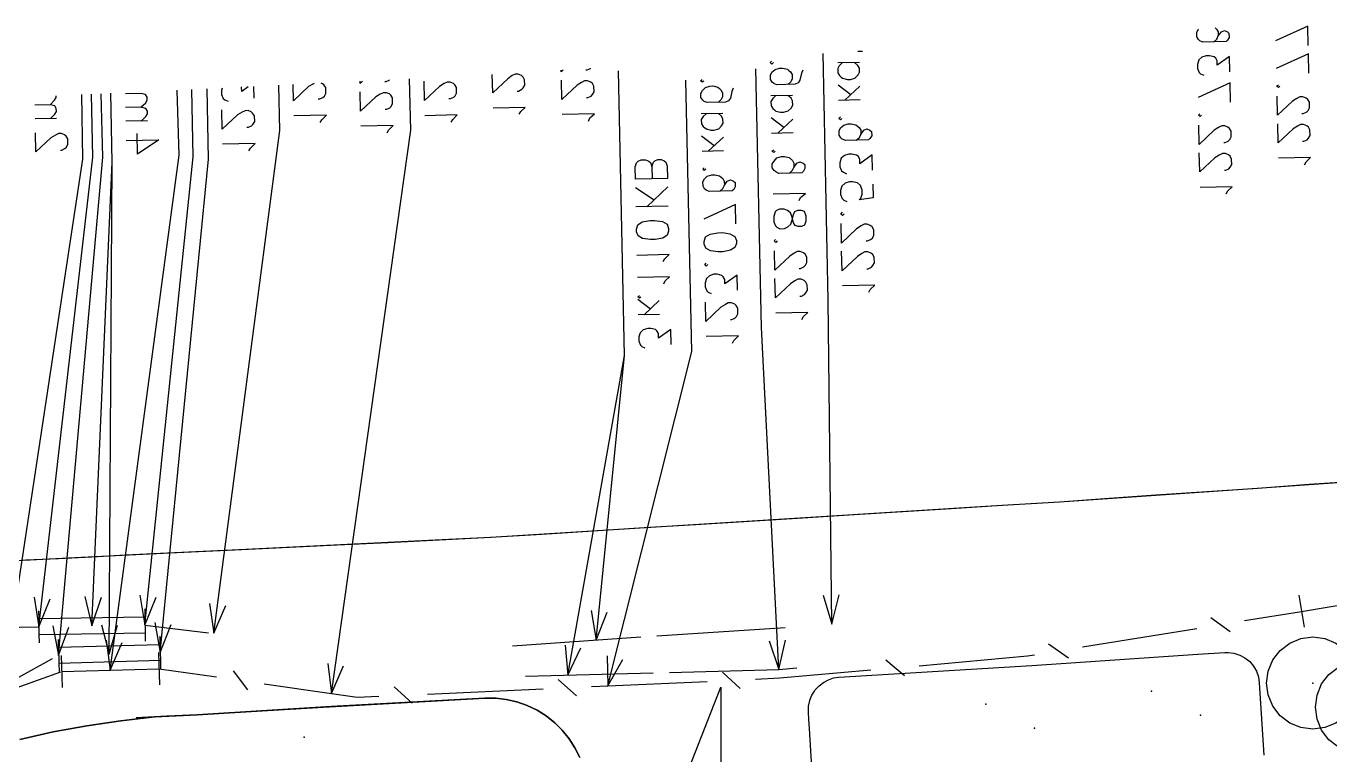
# Model space of a CAD drawing. Header units: metres. Extents: x 131 to 658, y 22 to 173.
# Drawn here: x 468.47 to 510.84, y 133.01 to 156.68 of the extents above; entities that cross this region are included whole.
import ezdxf

# ---------------------------------------------------------------- set-up
doc = ezdxf.new("R2010")
doc.units = ezdxf.units.M
for name, color, linetype in [('BOUNDARY', 7, 'Continuous'), ('ELECTR_CABLE', 7, 'Continuous'), ('ELECTR_CABLE_COMM', 7, 'Continuous'), ('GRASS', 7, 'Continuous'), ('SIDEWALK_PATH', 7, 'Continuous'), ('TREE', 7, 'Continuous')]:
    doc.layers.add(name, color=color, linetype=linetype)

msp = doc.modelspace()

# ---------------------------------------------------------------- linework, layer by layer
at = {"layer": 'BOUNDARY'}
msp.add_lwpolyline([(465.265, 139.194), (468.594, 139.349), (470.259, 139.438), (473.588, 139.594), (475.252, 139.671), (478.581, 139.838), (480.235, 139.915), (483.564, 140.082), (485.228, 140.182), (488.557, 140.393), (490.222, 140.492), (493.54, 140.703), (495.204, 140.814), (498.533, 141.014), (500.187, 141.125), (502.051, 141.236), (502.051, 141.236), (503.516, 141.336), (505.18, 141.458), (508.498, 141.68), (510.163, 141.802), (513.492, 142.024)], dxfattribs=at)
at = {"layer": 'ELECTR_CABLE'}
for points in [[(507.211, 156.361), (507.311, 156.494), (507.411, 156.538), (507.51, 156.494), (507.555, 156.45), (507.566, 156.316), (507.51, 156.228), (507.466, 156.183), (506.712, 156.161), (506.612, 156.205), (506.567, 156.25), (506.512, 156.339), (506.512, 156.472), (506.556, 156.572), (506.57, 156.584)], [(507.067, 156.172), (507.166, 156.261), (507.211, 156.361)], [(507.113, 156.621), (507.155, 156.583), (507.211, 156.494), (507.211, 156.361)], [(510.129, 156.05), (510.118, 156.683), (510.118, 156.683), (509.075, 156.205)], [(492.752, 155.495), (492.707, 155.451), (492.707, 155.451), (492.652, 155.495), (492.652, 155.495), (492.696, 155.54)], [(494.372, 138.195), (494.649, 137.263), (494.538, 147.783), (494.367, 155.791)], [(495.652, 155.868), (495.637, 155.861), (495.499, 155.859)], [(507.588, 155.196), (507.577, 155.695), (507.577, 155.695), (507.178, 155.418), (507.178, 155.418), (507.178, 155.551), (507.178, 155.551), (507.133, 155.64), (507.133, 155.64), (507.078, 155.684), (507.078, 155.684), (506.922, 155.717), (506.922, 155.717), (506.822, 155.717), (506.822, 155.717), (506.678, 155.673), (506.678, 155.673), (506.578, 155.584), (506.578, 155.584), (506.534, 155.44), (506.534, 155.44), (506.534, 155.307), (506.534, 155.307), (506.589, 155.173), (506.589, 155.173), (506.634, 155.129), (506.634, 155.129), (506.745, 155.085)], [(510.151, 155.151), (510.14, 155.784), (510.14, 155.784), (509.097, 155.307)], [(484.429, 154.574), (484.474, 154.574), (484.573, 154.63), (484.618, 154.674), (484.673, 154.763), (484.662, 154.94), (484.618, 155.029), (484.562, 155.074), (484.462, 155.118), (484.363, 155.118), (484.263, 155.074), (484.118, 154.974), (483.63, 154.519), (483.609, 155.112)], [(485.924, 155.256), (485.861, 155.196), (485.86, 155.252)], [(485.983, 136.575), (486.072, 135.599), (486.072, 135.599), (487.914, 145.985), (487.914, 145.985), (487.714, 155.229)], [(486.66, 155.262), (486.704, 155.262), (486.804, 155.307), (486.809, 155.312)], [(486.826, 137.707), (486.993, 136.742), (486.993, 136.742), (487.914, 145.985), (487.914, 145.985), (487.714, 155.229)], [(492.619, 136.72), (492.929, 135.787), (492.929, 135.787), (492.363, 146.895), (492.363, 146.895), (492.186, 155.296)], [(493.706, 155.251), (493.662, 155.151), (493.662, 155.151), (493.617, 154.929), (493.617, 154.929), (493.562, 154.841), (493.562, 154.841), (493.462, 154.796), (493.462, 154.796), (492.863, 154.774), (492.863, 154.774), (492.763, 154.818), (492.763, 154.818), (492.718, 154.863), (492.718, 154.863), (492.663, 154.952), (492.663, 154.952), (492.663, 155.085), (492.663, 155.085), (492.707, 155.185), (492.707, 155.185), (492.807, 155.273), (492.807, 155.273), (492.951, 155.318), (492.951, 155.318), (493.051, 155.318), (493.051, 155.318), (493.207, 155.284), (493.207, 155.284), (493.251, 155.24), (493.251, 155.24), (493.307, 155.196), (493.307, 155.196), (493.362, 155.107), (493.362, 155.107), (493.362, 154.974), (493.362, 154.974), (493.318, 154.874), (493.318, 154.874), (493.218, 154.785)], [(494.993, 155.484), (494.893, 155.395), (494.893, 155.395), (494.849, 155.307), (494.849, 155.307), (494.849, 155.162), (494.849, 155.162), (494.905, 155.074), (494.905, 155.074), (494.96, 155.029), (494.96, 155.029), (495.004, 154.996), (495.004, 154.996), (495.16, 154.952), (495.16, 154.952), (495.26, 154.952), (495.26, 154.952), (495.404, 154.996), (495.404, 154.996), (495.504, 155.096), (495.504, 155.096), (495.548, 155.185), (495.548, 155.185), (495.548, 155.318), (495.548, 155.318), (495.493, 155.406), (495.493, 155.406), (495.393, 155.495)], [(495.548, 155.495), (494.849, 155.484)], [(474.431, 137.929), (474.564, 136.964), (476.717, 153.287), (476.685, 154.762)], [(474.844, 154.67), (474.819, 154.596), (474.819, 154.463), (474.875, 154.33), (474.93, 154.286), (475.03, 154.241)], [(475.682, 154.711), (475.474, 154.563), (475.463, 154.696), (475.461, 154.7)], [(475.874, 154.341), (475.865, 154.721)], [(477.831, 154.819), (477.804, 154.807), (477.649, 154.718), (477.161, 154.252), (477.151, 154.785)], [(477.96, 154.319), (478.015, 154.319), (478.115, 154.363), (478.16, 154.408), (478.204, 154.497), (478.204, 154.685), (478.148, 154.774), (478.104, 154.807), (478.054, 154.829)], [(479.403, 154.893), (479.325, 154.818), (479.323, 154.889)], [(480.124, 154.885), (480.168, 154.885), (480.268, 154.929), (480.275, 154.936)], [(486.682, 154.363), (486.726, 154.363), (486.726, 154.363), (486.826, 154.408), (486.826, 154.408), (486.87, 154.463), (486.87, 154.463), (486.926, 154.552), (486.926, 154.552), (486.915, 154.73), (486.915, 154.73), (486.87, 154.818), (486.87, 154.818), (486.815, 154.863), (486.815, 154.863), (486.715, 154.907), (486.715, 154.907), (486.615, 154.907), (486.615, 154.907), (486.515, 154.852), (486.515, 154.852), (486.371, 154.763), (486.371, 154.763), (485.883, 154.297), (485.883, 154.297), (485.872, 154.929)], [(495.271, 154.452), (494.86, 154.763)], [(495.559, 154.73), (495.071, 154.275)], [(507.61, 154.208), (507.599, 154.841), (507.599, 154.841), (506.556, 154.363)], [(509.208, 154.73), (509.164, 154.685), (509.164, 154.685), (509.108, 154.73), (509.108, 154.73), (509.164, 154.774)], [(467.606, 136.231), (467.717, 135.255), (470.314, 152.366), (470.279, 154.456)], [(468.727, 138.14), (468.883, 137.174), (470.636, 152.421), (470.597, 154.47)], [(469.338, 137.208), (469.515, 136.242), (470.958, 152.421), (470.909, 154.485)], [(470.381, 138.162), (470.603, 137.208), (471.268, 152.266), (471.222, 154.5)], [(470.913, 137.241), (471.169, 136.287), (471.268, 152.266), (471.222, 154.5)], [(472.201, 154.053), (472.356, 154.186), (472.356, 154.186), (472.4, 154.286), (472.4, 154.286), (472.4, 154.374), (472.4, 154.374), (472.345, 154.463), (472.345, 154.463), (472.201, 154.497), (472.201, 154.497), (471.701, 154.485)], [(472.167, 138.195), (472.323, 137.23), (473.898, 152.433), (473.851, 154.622)], [(472.656, 137.308), (472.822, 136.342), (474.398, 152.366), (474.349, 154.645)], [(480.135, 153.986), (480.19, 153.986), (480.19, 153.986), (480.29, 154.03), (480.29, 154.03), (480.334, 154.075), (480.334, 154.075), (480.379, 154.164), (480.379, 154.164), (480.379, 154.352), (480.379, 154.352), (480.323, 154.441), (480.323, 154.441), (480.279, 154.485), (480.279, 154.485), (480.179, 154.519), (480.179, 154.519), (480.079, 154.519), (480.079, 154.519), (479.979, 154.474), (479.979, 154.474), (479.835, 154.386), (479.835, 154.386), (479.336, 153.92), (479.336, 153.92), (479.325, 154.552)], [(492.818, 154.419), (492.73, 154.33), (492.73, 154.33), (492.674, 154.23), (492.674, 154.23), (492.685, 154.097), (492.685, 154.097), (492.73, 154.008), (492.73, 154.008), (492.785, 153.964), (492.785, 153.964), (492.829, 153.92), (492.829, 153.92), (492.985, 153.886), (492.985, 153.886), (493.085, 153.886), (493.085, 153.886), (493.229, 153.931), (493.229, 153.931), (493.329, 154.019), (493.329, 154.019), (493.384, 154.119), (493.384, 154.119), (493.373, 154.252), (493.373, 154.252), (493.329, 154.341), (493.329, 154.341), (493.218, 154.43)], [(493.373, 154.43), (492.674, 154.419)], [(495.57, 154.286), (494.871, 154.264)], [(509.93, 153.842), (509.974, 153.842), (509.974, 153.842), (510.074, 153.886), (510.074, 153.886), (510.129, 153.942), (510.129, 153.942), (510.174, 154.03), (510.174, 154.03), (510.174, 154.208), (510.174, 154.208), (510.118, 154.297), (510.118, 154.297), (510.063, 154.341), (510.063, 154.341), (509.963, 154.386), (509.963, 154.386), (509.863, 154.386), (509.863, 154.386), (509.763, 154.33), (509.763, 154.33), (509.619, 154.241), (509.619, 154.241), (509.131, 153.786), (509.131, 153.786), (509.12, 154.408)], [(472.212, 153.598), (472.356, 153.742), (472.356, 153.742), (472.411, 153.831), (472.411, 153.831), (472.411, 153.92), (472.411, 153.92), (472.356, 154.008), (472.356, 154.008), (472.201, 154.053), (472.201, 154.053), (471.701, 154.042)], [(475.641, 153.398), (475.696, 153.398), (475.696, 153.398), (475.796, 153.442), (475.796, 153.442), (475.84, 153.487), (475.84, 153.487), (475.896, 153.587), (475.896, 153.587), (475.885, 153.764), (475.885, 153.764), (475.829, 153.853), (475.829, 153.853), (475.785, 153.897), (475.785, 153.897), (475.685, 153.942), (475.685, 153.942), (475.585, 153.931), (475.585, 153.931), (475.485, 153.886), (475.485, 153.886), (475.341, 153.797), (475.341, 153.797), (474.842, 153.331), (474.842, 153.331), (474.83, 153.964)], [(484.496, 153.82), (484.54, 153.908), (484.54, 153.908), (484.684, 154.042), (484.684, 154.042), (483.641, 154.019)], [(486.748, 153.598), (486.793, 153.698), (486.793, 153.698), (486.937, 153.831), (486.937, 153.831), (485.894, 153.809)], [(506.667, 153.786), (506.623, 153.742), (506.623, 153.742), (506.567, 153.786), (506.567, 153.786), (506.612, 153.831)], [(472.411, 153.609), (471.712, 153.598)], [(478.026, 153.553), (478.082, 153.642), (478.082, 153.642), (478.226, 153.786), (478.226, 153.786), (477.172, 153.764)], [(480.201, 153.22), (480.257, 153.309), (480.257, 153.309), (480.401, 153.453), (480.401, 153.453), (479.347, 153.431)], [(493.096, 153.387), (492.685, 153.698)], [(493.384, 153.664), (492.896, 153.209)], [(494.982, 153.686), (494.938, 153.642), (494.938, 153.642), (494.882, 153.686), (494.882, 153.686), (494.938, 153.731)], [(495.448, 152.976), (495.548, 153.065), (495.548, 153.065), (495.593, 153.165), (495.593, 153.165), (495.692, 153.298), (495.692, 153.298), (495.792, 153.342), (495.792, 153.342), (495.892, 153.298), (495.892, 153.298), (495.937, 153.254), (495.937, 153.254), (495.948, 153.121), (495.948, 153.121), (495.892, 153.032), (495.892, 153.032), (495.848, 152.987), (495.848, 152.987), (495.104, 152.965), (495.104, 152.965), (494.993, 153.01), (494.993, 153.01), (494.949, 153.054), (494.949, 153.054), (494.893, 153.143), (494.893, 153.143), (494.893, 153.276), (494.893, 153.276), (494.938, 153.376), (494.938, 153.376), (495.038, 153.465), (495.038, 153.465), (495.182, 153.509), (495.182, 153.509), (495.282, 153.509), (495.282, 153.509), (495.437, 153.476), (495.437, 153.476), (495.537, 153.387), (495.537, 153.387), (495.593, 153.298), (495.593, 153.298), (495.593, 153.165)], [(507.388, 152.899), (507.433, 152.899), (507.433, 152.899), (507.533, 152.943), (507.533, 152.943), (507.588, 152.998), (507.588, 152.998), (507.633, 153.087), (507.633, 153.087), (507.633, 153.265), (507.633, 153.265), (507.577, 153.354), (507.577, 153.354), (507.522, 153.398), (507.522, 153.398), (507.422, 153.442), (507.422, 153.442), (507.322, 153.442), (507.322, 153.442), (507.222, 153.387), (507.222, 153.387), (507.078, 153.298), (507.078, 153.298), (506.589, 152.832), (506.589, 152.832), (506.578, 153.465)], [(509.952, 152.943), (509.996, 152.943), (509.996, 152.943), (510.096, 152.987), (510.096, 152.987), (510.14, 153.043), (510.14, 153.043), (510.196, 153.132), (510.196, 153.132), (510.185, 153.309), (510.185, 153.309), (510.14, 153.398), (510.14, 153.398), (510.085, 153.442), (510.085, 153.442), (509.985, 153.487), (509.985, 153.487), (509.885, 153.487), (509.885, 153.487), (509.785, 153.431), (509.785, 153.431), (509.641, 153.342), (509.641, 153.342), (509.153, 152.888), (509.153, 152.888), (509.142, 153.509)], [(471.723, 152.965), (472.778, 152.987), (472.778, 152.987), (472.09, 152.521), (472.09, 152.521), (472.079, 153.198)], [(493.395, 153.22), (492.696, 153.198)], [(475.707, 152.632), (475.763, 152.721), (475.763, 152.721), (475.907, 152.865), (475.907, 152.865), (474.853, 152.843)], [(492.807, 152.621), (492.763, 152.577), (492.763, 152.577), (492.707, 152.621), (492.707, 152.621), (492.763, 152.666)], [(507.411, 152), (507.455, 152), (507.455, 152), (507.555, 152.044), (507.555, 152.044), (507.599, 152.1), (507.599, 152.1), (507.655, 152.188), (507.655, 152.188), (507.644, 152.366), (507.644, 152.366), (507.599, 152.455), (507.599, 152.455), (507.544, 152.499), (507.544, 152.499), (507.444, 152.544), (507.444, 152.544), (507.344, 152.544), (507.344, 152.544), (507.244, 152.488), (507.244, 152.488), (507.1, 152.399), (507.1, 152.399), (506.612, 151.944), (506.612, 151.944), (506.589, 152.566)], [(488.801, 152.122), (488.857, 152.266), (488.857, 152.266), (488.901, 152.31), (488.901, 152.31), (489.001, 152.355), (489.001, 152.355), (489.101, 152.355), (489.101, 152.355), (489.201, 152.31), (489.201, 152.31), (489.256, 152.266), (489.256, 152.266), (489.301, 152.133), (489.301, 152.133), (489.312, 151.733), (489.312, 151.733), (488.269, 151.711), (488.269, 151.711), (488.258, 152.111), (488.258, 152.111), (488.302, 152.244), (488.302, 152.244), (488.357, 152.299), (488.357, 152.299), (488.457, 152.344), (488.457, 152.344), (488.602, 152.344), (488.602, 152.344), (488.701, 152.299), (488.701, 152.299), (488.757, 152.255), (488.757, 152.255), (488.801, 152.122), (488.801, 152.122), (488.812, 151.722)], [(493.273, 151.911), (493.373, 152), (493.373, 152), (493.418, 152.089), (493.418, 152.089), (493.517, 152.233), (493.517, 152.233), (493.617, 152.277), (493.617, 152.277), (493.717, 152.233), (493.717, 152.233), (493.773, 152.188), (493.773, 152.188), (493.773, 152.055), (493.773, 152.055), (493.728, 151.966), (493.728, 151.966), (493.673, 151.922), (493.673, 151.922), (492.929, 151.9), (492.929, 151.9), (492.829, 151.944), (492.829, 151.944), (492.774, 151.989), (492.774, 151.989), (492.718, 152.077), (492.718, 152.077), (492.718, 152.211), (492.718, 152.211), (492.774, 152.299), (492.774, 152.299), (492.863, 152.399), (492.863, 152.399), (493.018, 152.444), (493.018, 152.444), (493.118, 152.444), (493.118, 152.444), (493.262, 152.41), (493.262, 152.41), (493.373, 152.322), (493.373, 152.322), (493.418, 152.233), (493.418, 152.233), (493.418, 152.089)], [(495.97, 152), (495.959, 152.499), (495.959, 152.499), (495.559, 152.211), (495.559, 152.211), (495.559, 152.355), (495.559, 152.355), (495.515, 152.444), (495.515, 152.444), (495.459, 152.488), (495.459, 152.488), (495.304, 152.521), (495.304, 152.521), (495.204, 152.521), (495.204, 152.521), (495.06, 152.477), (495.06, 152.477), (494.96, 152.388), (494.96, 152.388), (494.916, 152.244), (494.916, 152.244), (494.916, 152.111), (494.916, 152.111), (494.971, 151.978), (494.971, 151.978), (495.027, 151.933), (495.027, 151.933), (495.126, 151.889)], [(510.018, 152.177), (510.063, 152.277), (510.063, 152.277), (510.207, 152.41), (510.207, 152.41), (509.164, 152.388)], [(488.269, 151.445), (488.879, 151.045)], [(489.323, 151.467), (488.635, 150.812)], [(495.981, 151.545), (495.992, 151.101), (495.992, 151.101), (495.537, 151.045), (495.537, 151.045), (495.593, 151.09), (495.593, 151.09), (495.637, 151.223), (495.637, 151.223), (495.637, 151.367), (495.637, 151.367), (495.581, 151.5), (495.581, 151.5), (495.482, 151.589), (495.482, 151.589), (495.326, 151.622), (495.326, 151.622), (495.226, 151.622), (495.226, 151.622), (495.082, 151.578), (495.082, 151.578), (494.982, 151.489), (494.982, 151.489), (494.938, 151.345), (494.938, 151.345), (494.938, 151.212), (494.938, 151.212), (494.993, 151.079), (494.993, 151.079), (495.038, 151.034), (495.038, 151.034), (495.138, 150.99)], [(507.466, 151.234), (507.522, 151.334), (507.522, 151.334), (507.666, 151.467), (507.666, 151.467), (506.623, 151.445)], [(493.595, 151.023), (493.639, 151.112), (493.639, 151.112), (493.795, 151.245), (493.795, 151.245), (492.741, 151.223)], [(489.334, 150.835), (488.28, 150.812)], [(493.806, 150.346), (493.762, 150.213), (493.762, 150.213), (493.662, 150.169), (493.662, 150.169), (493.562, 150.169), (493.562, 150.169), (493.462, 150.202), (493.462, 150.202), (493.406, 150.291), (493.406, 150.291), (493.362, 150.48), (493.362, 150.48), (493.307, 150.613), (493.307, 150.613), (493.207, 150.69), (493.207, 150.69), (493.107, 150.735), (493.107, 150.735), (492.951, 150.735), (492.951, 150.735), (492.852, 150.69), (492.852, 150.69), (492.807, 150.646), (492.807, 150.646), (492.763, 150.502), (492.763, 150.502), (492.763, 150.324), (492.763, 150.324), (492.818, 150.191), (492.818, 150.191), (492.863, 150.147), (492.863, 150.147), (492.963, 150.102), (492.963, 150.102), (493.118, 150.113), (493.118, 150.113), (493.218, 150.158), (493.218, 150.158), (493.318, 150.246), (493.318, 150.246), (493.362, 150.38), (493.362, 150.38), (493.406, 150.568), (493.406, 150.568), (493.451, 150.657), (493.451, 150.657), (493.551, 150.701), (493.551, 150.701), (493.651, 150.701), (493.651, 150.701), (493.75, 150.668), (493.75, 150.668), (493.806, 150.524), (493.806, 150.524), (493.806, 150.346)], [(495.049, 150.59), (495.004, 150.535), (495.004, 150.535), (494.949, 150.579), (494.949, 150.579), (495.004, 150.635)], [(489.345, 150.025), (489.301, 149.891), (489.301, 149.891), (489.156, 149.792), (489.156, 149.792), (488.912, 149.747), (488.912, 149.747), (488.757, 149.747), (488.757, 149.747), (488.502, 149.78), (488.502, 149.78), (488.357, 149.869), (488.357, 149.869), (488.302, 150.002), (488.302, 150.002), (488.302, 150.091), (488.302, 150.091), (488.346, 150.224), (488.346, 150.224), (488.491, 150.324), (488.491, 150.324), (488.746, 150.369), (488.746, 150.369), (488.89, 150.369), (488.89, 150.369), (489.145, 150.335), (489.145, 150.335), (489.301, 150.246), (489.301, 150.246), (489.345, 150.113), (489.345, 150.113), (489.345, 150.025)], [(495.77, 149.703), (495.814, 149.703), (495.814, 149.703), (495.914, 149.747), (495.914, 149.747), (495.97, 149.792), (495.97, 149.792), (496.014, 149.891), (496.014, 149.891), (496.014, 150.069), (496.014, 150.069), (495.959, 150.158), (495.959, 150.158), (495.903, 150.202), (495.903, 150.202), (495.803, 150.246), (495.803, 150.246), (495.704, 150.246), (495.704, 150.246), (495.604, 150.191), (495.604, 150.191), (495.459, 150.102), (495.459, 150.102), (494.971, 149.636), (494.971, 149.636), (494.96, 150.269)], [(492.874, 149.703), (492.829, 149.658), (492.829, 149.658), (492.774, 149.703), (492.774, 149.703), (492.818, 149.747)], [(489.168, 149.037), (489.223, 149.126), (489.223, 149.126), (489.367, 149.259), (489.367, 149.259), (488.313, 149.237)], [(493.595, 148.815), (493.639, 148.815), (493.639, 148.815), (493.739, 148.859), (493.739, 148.859), (493.795, 148.915), (493.795, 148.915), (493.839, 149.004), (493.839, 149.004), (493.839, 149.181), (493.839, 149.181), (493.784, 149.27), (493.784, 149.27), (493.728, 149.314), (493.728, 149.314), (493.628, 149.359), (493.628, 149.359), (493.529, 149.359), (493.529, 149.359), (493.429, 149.303), (493.429, 149.303), (493.284, 149.214), (493.284, 149.214), (492.796, 148.76), (492.796, 148.76), (492.785, 149.381)], [(495.792, 148.804), (495.837, 148.804), (495.837, 148.804), (495.937, 148.848), (495.937, 148.848), (495.981, 148.904), (495.981, 148.904), (496.036, 148.993), (496.036, 148.993), (496.025, 149.17), (496.025, 149.17), (495.981, 149.259), (495.981, 149.259), (495.925, 149.303), (495.925, 149.303), (495.826, 149.348), (495.826, 149.348), (495.726, 149.348), (495.726, 149.348), (495.626, 149.292), (495.626, 149.292), (495.482, 149.203), (495.482, 149.203), (494.993, 148.737), (494.993, 148.737), (494.971, 149.37)], [(489.19, 148.316), (489.234, 148.404), (489.234, 148.404), (489.378, 148.538), (489.378, 148.538), (488.335, 148.515)], [(493.617, 147.916), (493.662, 147.916), (493.662, 147.916), (493.762, 147.961), (493.762, 147.961), (493.806, 148.016), (493.806, 148.016), (493.861, 148.105), (493.861, 148.105), (493.85, 148.282), (493.85, 148.282), (493.806, 148.371), (493.806, 148.371), (493.75, 148.416), (493.75, 148.416), (493.651, 148.46), (493.651, 148.46), (493.551, 148.46), (493.551, 148.46), (493.451, 148.404), (493.451, 148.404), (493.307, 148.316), (493.307, 148.316), (492.818, 147.861), (492.818, 147.861), (492.796, 148.482)], [(488.446, 147.894), (488.402, 147.85), (488.402, 147.85), (488.346, 147.894), (488.346, 147.894), (488.402, 147.938)], [(495.859, 148.038), (495.903, 148.127), (495.903, 148.127), (496.047, 148.271), (496.047, 148.271), (495.004, 148.249)], [(488.757, 147.494), (488.346, 147.805)], [(489.045, 147.772), (488.557, 147.306)], [(489.057, 147.317), (488.357, 147.306)], [(493.673, 147.15), (493.728, 147.25), (493.728, 147.25), (493.873, 147.384), (493.873, 147.384), (492.829, 147.361)], [(489.434, 146.34), (489.423, 146.829), (489.423, 146.829), (489.023, 146.551), (489.023, 146.551), (489.023, 146.696), (489.023, 146.696), (488.968, 146.784), (488.968, 146.784), (488.923, 146.829), (488.923, 146.829), (488.768, 146.862), (488.768, 146.862), (488.668, 146.862), (488.668, 146.862), (488.524, 146.818), (488.524, 146.818), (488.424, 146.718), (488.424, 146.718), (488.38, 146.585), (488.38, 146.585), (488.38, 146.451), (488.38, 146.451), (488.435, 146.318), (488.435, 146.318), (488.48, 146.274), (488.48, 146.274), (488.579, 146.229)], [(470.603, 137.208), (470.913, 138.14)], [(472.323, 137.23), (472.689, 138.14)], [(494.649, 137.263), (494.893, 138.206)], [(468.883, 137.174), (469.249, 138.084)], [(472.323, 137.752), (472.323, 137.496), (472.323, 137.496), (472.334, 136.975)], [(474.564, 136.964), (474.953, 137.862)], [(468.872, 137.696), (468.883, 137.441), (468.883, 137.441), (468.883, 136.919), (468.883, 136.919), (468.894, 136.653)], [(468.883, 137.441), (472.323, 137.496)], [(486.993, 136.742), (487.348, 137.652)], [(465.076, 137.108), (468.883, 137.174)], [(468.883, 136.919), (472.334, 136.975)], [(469.515, 136.242), (469.859, 137.163)], [(471.169, 136.287), (471.435, 137.23)], [(472.323, 137.23), (474.398, 136.975)], [(472.334, 136.964), (472.334, 136.708)], [(472.822, 136.342), (473.177, 137.252)], [(488.968, 136.875), (493.14, 137.152)], [(469.504, 136.764), (469.504, 136.509)], [(469.515, 136.509), (472.811, 136.597)], [(469.515, 136.509), (469.526, 135.976)], [(472.811, 136.864), (472.811, 136.597), (472.811, 136.597), (472.833, 136.076), (472.833, 136.076), (472.833, 135.81)], [(484.274, 136.553), (488.446, 136.842)], [(486.072, 135.599), (486.493, 136.486)], [(492.929, 135.787), (493.151, 136.742)], [(467.717, 135.255), (469.326, 136.142)], [(472.833, 136.076), (469.526, 135.976), (469.526, 135.976), (469.537, 135.721)], [(484.696, 135.565), (488.846, 135.676)], [(489.378, 135.688), (492.929, 135.787), (492.929, 135.787), (493.517, 135.843)]]:
    msp.add_lwpolyline(points, dxfattribs=at)
at = {"layer": 'ELECTR_CABLE_COMM'}
for points in [[(478.27, 135.976), (478.393, 135.011), (480.967, 153.298), (480.931, 154.969)], [(482.21, 154.33), (482.265, 154.33), (482.265, 154.33), (482.365, 154.374), (482.365, 154.374), (482.41, 154.419), (482.41, 154.419), (482.454, 154.508), (482.454, 154.508), (482.454, 154.685), (482.454, 154.685), (482.398, 154.774), (482.398, 154.774), (482.354, 154.818), (482.354, 154.818), (482.254, 154.863), (482.254, 154.863), (482.154, 154.863), (482.154, 154.863), (482.054, 154.818), (482.054, 154.818), (481.899, 154.718), (481.899, 154.718), (481.411, 154.264), (481.411, 154.264), (481.4, 154.896)], [(487.348, 136.231), (487.37, 135.255), (487.37, 135.255), (490.1, 146.118), (490.1, 146.118), (489.911, 154.929)], [(490.488, 154.907), (490.444, 154.863), (490.444, 154.863), (490.388, 154.907), (490.388, 154.907), (490.433, 154.952)], [(491.442, 154.663), (491.398, 154.563), (491.398, 154.563), (491.354, 154.341), (491.354, 154.341), (491.298, 154.252), (491.298, 154.252), (491.198, 154.208), (491.198, 154.208), (490.599, 154.197), (490.599, 154.197), (490.499, 154.23), (490.499, 154.23), (490.455, 154.275), (490.455, 154.275), (490.399, 154.363), (490.399, 154.363), (490.399, 154.497), (490.399, 154.497), (490.444, 154.596), (490.444, 154.596), (490.543, 154.685), (490.543, 154.685), (490.688, 154.73), (490.688, 154.73), (490.788, 154.741), (490.788, 154.741), (490.943, 154.696), (490.943, 154.696), (490.998, 154.652), (490.998, 154.652), (491.043, 154.608), (491.043, 154.608), (491.098, 154.519), (491.098, 154.519), (491.098, 154.386), (491.098, 154.386), (491.054, 154.297), (491.054, 154.297), (490.954, 154.197)], [(469.249, 154.13), (469.393, 154.275), (469.449, 154.363), (469.442, 154.416)], [(471.069, 136.742), (471.202, 135.765), (473.443, 152.488), (473.373, 154.6)], [(469.26, 153.686), (469.404, 153.82), (469.404, 153.82), (469.46, 153.908), (469.46, 153.908), (469.449, 154.008), (469.449, 154.008), (469.404, 154.097), (469.404, 154.097), (469.249, 154.13), (469.249, 154.13), (468.749, 154.119)], [(490.566, 153.831), (490.466, 153.742), (490.466, 153.742), (490.41, 153.653), (490.41, 153.653), (490.421, 153.509), (490.421, 153.509), (490.466, 153.42), (490.466, 153.42), (490.521, 153.376), (490.521, 153.376), (490.577, 153.342), (490.577, 153.342), (490.721, 153.298), (490.721, 153.298), (490.821, 153.298), (490.821, 153.298), (490.976, 153.342), (490.976, 153.342), (491.065, 153.442), (491.065, 153.442), (491.121, 153.531), (491.121, 153.531), (491.109, 153.664), (491.109, 153.664), (491.065, 153.753), (491.065, 153.753), (490.965, 153.842)], [(491.109, 153.842), (490.41, 153.831)], [(469.46, 153.686), (468.761, 153.675)], [(482.276, 153.564), (482.332, 153.653), (482.332, 153.653), (482.476, 153.797), (482.476, 153.797), (481.422, 153.764)], [(469.582, 152.654), (469.626, 152.654), (469.626, 152.654), (469.726, 152.71), (469.726, 152.71), (469.781, 152.754), (469.781, 152.754), (469.826, 152.843), (469.826, 152.843), (469.826, 153.021), (469.826, 153.021), (469.77, 153.109), (469.77, 153.109), (469.715, 153.154), (469.715, 153.154), (469.615, 153.198), (469.615, 153.198), (469.515, 153.198), (469.515, 153.198), (469.426, 153.143), (469.426, 153.143), (469.271, 153.054), (469.271, 153.054), (468.783, 152.599), (468.783, 152.599), (468.772, 153.22)], [(490.832, 152.799), (490.421, 153.109)], [(491.132, 153.076), (490.632, 152.621)], [(491.132, 152.632), (490.433, 152.61)], [(490.555, 152.033), (490.499, 151.989), (490.499, 151.989), (490.455, 152.033), (490.455, 152.033), (490.499, 152.077)], [(491.01, 151.323), (491.109, 151.412), (491.109, 151.412), (491.165, 151.512), (491.165, 151.512), (491.254, 151.645), (491.254, 151.645), (491.354, 151.689), (491.354, 151.689), (491.453, 151.645), (491.453, 151.645), (491.509, 151.6), (491.509, 151.6), (491.509, 151.467), (491.509, 151.467), (491.465, 151.378), (491.465, 151.378), (491.409, 151.334), (491.409, 151.334), (490.666, 151.312), (490.666, 151.312), (490.566, 151.356), (490.566, 151.356), (490.51, 151.401), (490.51, 151.401), (490.466, 151.489), (490.466, 151.489), (490.455, 151.622), (490.455, 151.622), (490.51, 151.722), (490.51, 151.722), (490.599, 151.811), (490.599, 151.811), (490.754, 151.856), (490.754, 151.856), (490.854, 151.856), (490.854, 151.856), (490.998, 151.822), (490.998, 151.822), (491.109, 151.733), (491.109, 151.733), (491.154, 151.645), (491.154, 151.645), (491.165, 151.512)], [(491.531, 150.258), (491.52, 150.89), (491.52, 150.89), (490.488, 150.413)], [(491.553, 149.625), (491.498, 149.492), (491.498, 149.492), (491.354, 149.403), (491.354, 149.403), (491.109, 149.348), (491.109, 149.348), (490.954, 149.348), (490.954, 149.348), (490.71, 149.381), (490.71, 149.381), (490.555, 149.47), (490.555, 149.47), (490.499, 149.603), (490.499, 149.603), (490.499, 149.692), (490.499, 149.692), (490.543, 149.836), (490.543, 149.836), (490.699, 149.925), (490.699, 149.925), (490.943, 149.969), (490.943, 149.969), (491.098, 149.98), (491.098, 149.98), (491.342, 149.936), (491.342, 149.936), (491.498, 149.847), (491.498, 149.847), (491.553, 149.714), (491.553, 149.714), (491.553, 149.625)], [(490.621, 148.937), (490.566, 148.882), (490.566, 148.882), (490.521, 148.926), (490.521, 148.926), (490.566, 148.981)], [(491.587, 148.105), (491.576, 148.593), (491.576, 148.593), (491.176, 148.316), (491.176, 148.316), (491.176, 148.449), (491.176, 148.449), (491.121, 148.538), (491.121, 148.538), (491.076, 148.582), (491.076, 148.582), (490.921, 148.626), (490.921, 148.626), (490.821, 148.626), (490.821, 148.626), (490.677, 148.571), (490.677, 148.571), (490.577, 148.482), (490.577, 148.482), (490.532, 148.349), (490.532, 148.349), (490.532, 148.216), (490.532, 148.216), (490.588, 148.083), (490.588, 148.083), (490.632, 148.038), (490.632, 148.038), (490.732, 147.994)], [(491.354, 147.15), (491.398, 147.15), (491.398, 147.15), (491.498, 147.195), (491.498, 147.195), (491.553, 147.25), (491.553, 147.25), (491.598, 147.339), (491.598, 147.339), (491.598, 147.517), (491.598, 147.517), (491.542, 147.605), (491.542, 147.605), (491.498, 147.65), (491.498, 147.65), (491.387, 147.694), (491.387, 147.694), (491.287, 147.694), (491.287, 147.694), (491.198, 147.639), (491.198, 147.639), (491.043, 147.55), (491.043, 147.55), (490.555, 147.084), (490.555, 147.084), (490.543, 147.716)], [(491.42, 146.385), (491.465, 146.474), (491.465, 146.474), (491.62, 146.618), (491.62, 146.618), (490.566, 146.596)], [(509.83, 138.195), (510.007, 137.163)], [(509.918, 137.674), (513.125, 138.206)], [(506.967, 137.474), (507.599, 137.019)], [(508.065, 137.374), (509.918, 137.674)], [(502.794, 136.52), (506.512, 137.119)], [(471.202, 135.765), (471.59, 136.664)], [(501.696, 136.62), (502.339, 136.165)], [(469.604, 136.242), (469.637, 135.199)], [(472.766, 136.342), (472.8, 135.288)], [(487.37, 135.255), (487.858, 136.109)], [(496.403, 136.098), (497.013, 135.588)], [(497.49, 135.909), (501.008, 136.231), (501.008, 136.231), (501.241, 136.265)], [(467.873, 135.088), (469.593, 135.71)], [(469.626, 135.721), (472.789, 135.81)], [(472.789, 135.81), (474.653, 135.543)], [(475.197, 135.743), (475.663, 135.122)], [(478.393, 135.011), (478.781, 135.909)], [(491.098, 135.699), (491.675, 135.166)], [(492.175, 135.477), (492.963, 135.51), (492.963, 135.51), (495.925, 135.776)], [(476.206, 135.321), (478.393, 135.011), (478.393, 135.011), (479.225, 134.889), (479.225, 134.889), (479.935, 134.922)], [(480.434, 135.221), (481.011, 134.689)], [(485.761, 135.466), (486.349, 134.933)], [(486.837, 135.233), (487.37, 135.255), (487.37, 135.255), (490.599, 135.399)], [(481.511, 134.988), (485.273, 135.155)]]:
    msp.add_lwpolyline(points, dxfattribs=at)
at = {"layer": 'GRASS'}
for points in [[(494.039, 132.059), (493.928, 133.868), (493.906, 134.167), (493.895, 134.4), (493.895, 134.422), (493.895, 134.589), (493.895, 134.6), (493.939, 134.778), (493.939, 134.789), (494.006, 134.955), (494.089, 135.081), (494.106, 135.122), (494.217, 135.233), (494.239, 135.255), (494.383, 135.366), (494.549, 135.454), (494.705, 135.51), (494.882, 135.532), (501.152, 135.921), (506.545, 136.287), (507.422, 136.342), (507.533, 136.342), (507.721, 136.32), (507.91, 136.253), (508.076, 136.165), (508.232, 136.043), (508.354, 135.898), (508.454, 135.732), (508.52, 135.543), (508.542, 135.355), (508.687, 133.002)], [(468.261, 133.513), (469.349, 133.757), (470.436, 133.956), (471.546, 134.123), (472.656, 134.245), (474.031, 134.312), (475.785, 134.422), (478.137, 134.567), (483.375, 134.855), (483.73, 134.855), (484.074, 134.811), (484.418, 134.733), (484.751, 134.622), (485.073, 134.467), (485.372, 134.278), (485.65, 134.056), (485.894, 133.812), (486.116, 133.535), (486.305, 133.246), (486.46, 132.924)]]:
    msp.add_lwpolyline(points, dxfattribs=at)
at = {"layer": 'GROUND'}
for points in [[(511.783, 135.347), (511.731, 134.959), (511.582, 134.597), (511.343, 134.286), (511.033, 134.048), (510.671, 133.898), (510.283, 133.847), (509.894, 133.898), (509.533, 134.048), (509.222, 134.286), (508.983, 134.597), (508.834, 134.959), (508.783, 135.347), (508.834, 135.735), (508.983, 136.097), (509.222, 136.408), (509.533, 136.646), (509.894, 136.796), (510.283, 136.847), (510.671, 136.796), (511.033, 136.646), (511.343, 136.408), (511.582, 136.097), (511.731, 135.735)], [(513.37, 134.566), (513.318, 134.178), (513.169, 133.816), (512.93, 133.506), (512.62, 133.267), (512.258, 133.118), (511.87, 133.066), (511.481, 133.118), (511.12, 133.267), (510.809, 133.506), (510.571, 133.816), (510.421, 134.178), (510.37, 134.566), (510.421, 134.955), (510.571, 135.316), (510.809, 135.627), (511.12, 135.866), (511.481, 136.015), (511.87, 136.066), (512.258, 136.015), (512.62, 135.866), (512.93, 135.627), (513.169, 135.316), (513.318, 134.955)]]:
    msp.add_lwpolyline(points, close=True, dxfattribs=at)
at = {"layer": 'SIDEWALK_PATH'}
for points in [[(468.461, 139.349), (469.515, 139.394), (470.603, 139.449), (471.701, 139.505), (472.833, 139.56), (473.987, 139.616), (475.163, 139.671), (482.21, 140.015), (483.575, 140.082), (491.021, 140.548), (499.831, 141.103), (502.051, 141.236), (508.631, 141.691), (517.42, 142.301)], [(486.449, 132.947), (486.305, 133.246), (486.116, 133.535), (485.894, 133.812), (485.65, 134.056), (485.372, 134.278), (485.073, 134.467), (484.751, 134.622), (484.418, 134.733), (484.074, 134.811), (483.73, 134.855), (483.375, 134.855), (478.381, 134.58), (474.031, 134.312), (473.044, 134.267), (472.046, 134.22), (472.656, 134.245), (471.546, 134.123), (470.436, 133.956), (469.349, 133.757), (468.261, 133.513)]]:
    msp.add_lwpolyline(points, dxfattribs=at)
msp.add_lwpolyline([(491.054, 130.306), (489.079, 130.206), (491.043, 135.21)], close=True, dxfattribs=at)
at = {"layer": 'TREE'}
for p in [(510.283, 135.347), (505.045, 135.086), (499.652, 134.665), (506.632, 134.3), (477.503, 133.588), (501.239, 133.878)]:
    msp.add_point(p, dxfattribs=at)

doc.saveas('drawing.dxf')
